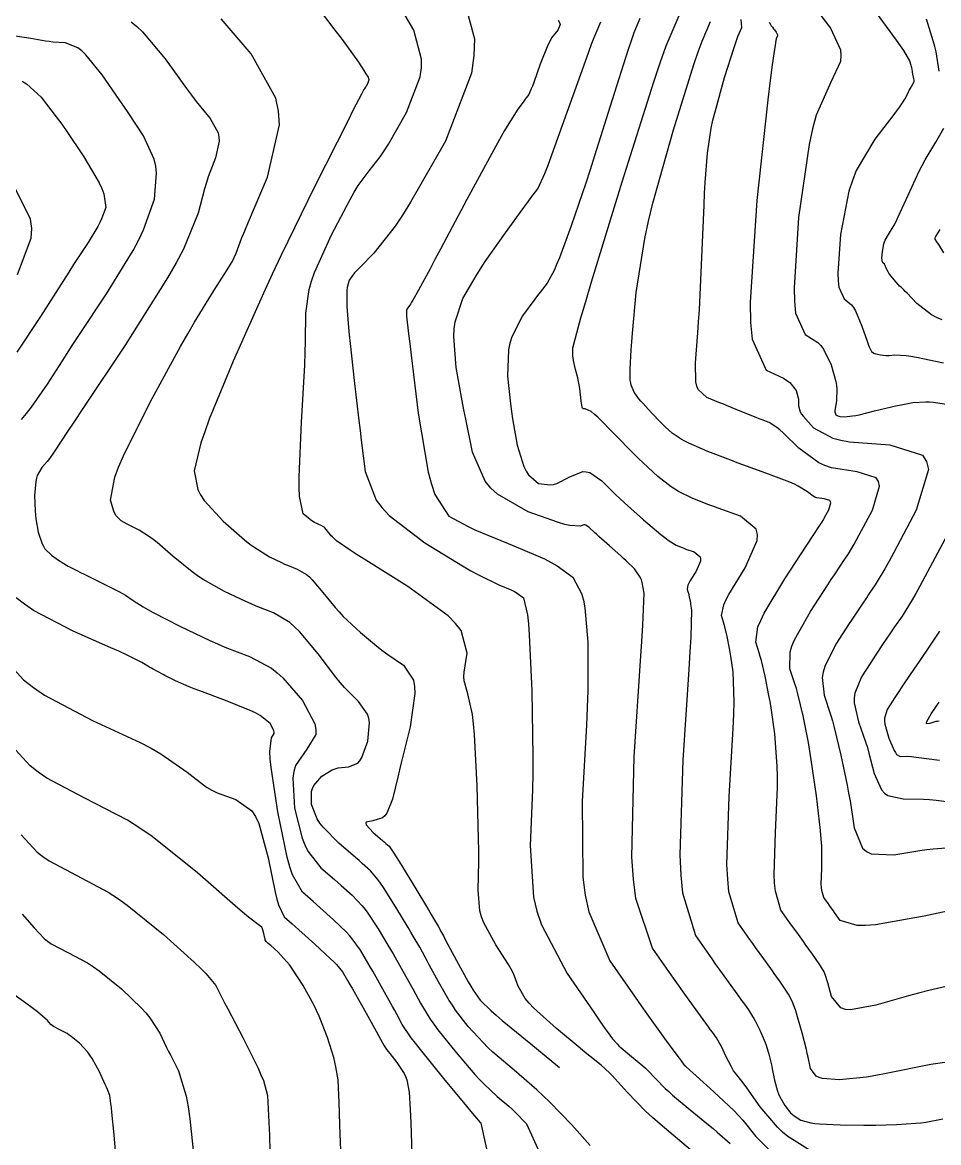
# Model space of a CAD drawing. Header units: metres. Extents: x 837476 to 838477, y 1189012 to 1191014.
# Drawn here: x 837938.77 to 837973.39, y 1189037.44 to 1189079.8 of the extents above; entities that cross this region are included whole.
import ezdxf

# ---------------------------------------------------------------- set-up
doc = ezdxf.new("R2010")
doc.units = ezdxf.units.M
doc.header["$LTSCALE"] = 0.3
doc.layers.add('COTAS 10', color=1, linetype='Continuous')
doc.layers.add('COTAS INT', color=252, linetype='Continuous')

msp = doc.modelspace()

# ---------------------------------------------------------------- linework, layer by layer
at = {"layer": 'COTAS 10'}
for points in [[(837955.283, 1189081.278), (837955.854, 1189079.178), (837955.835, 1189078.543), (837955.739, 1189077.884), (837954.755, 1189075.313), (837953.438, 1189073.006), (837953.132, 1189072.515), (837952.852, 1189072.087), (837952.055, 1189071.071), (837951.529, 1189070.549), (837951.419, 1189070.433), (837951.326, 1189070.328), (837951.122, 1189070.049), (837951.047, 1189069.773), (837951.035, 1189069.67), (837951.027, 1189069.556), (837951.03, 1189069.05), (837951.09, 1189068.268), (837951.118, 1189067.98), (837951.151, 1189067.662), (837951.308, 1189066.255), (837951.485, 1189064.75), (837951.531, 1189064.369), (837951.574, 1189064.003), (837951.718, 1189062.813), (837952.145, 1189061.737), (837952.367, 1189061.444), (837952.635, 1189061.152), (837953.976, 1189060.116), (837955.401, 1189059.251), (837955.721, 1189059.068), (837956.009, 1189058.908), (837956.779, 1189058.535), (837957.261, 1189058.33), (837957.367, 1189058.276), (837957.462, 1189058.223), (837957.704, 1189058.044), (837957.854, 1189057.4), (837957.89, 1189057.055), (837957.924, 1189056.636), (837958.024, 1189054.519), (837958.064, 1189052.046), (837958.06, 1189051.404), (837958.049, 1189050.779), (837957.953, 1189048.673), (837958.083, 1189046.723), (837958.213, 1189046.197), (837958.386, 1189045.676), (837959.351, 1189043.843), (837960.365, 1189042.37), (837960.567, 1189042.077), (837960.736, 1189041.833), (837961.064, 1189041.364), (837961.241, 1189041.174), (837961.315, 1189041.106), (837961.399, 1189041.031), (837961.794, 1189040.705), (837962.217, 1189040.349), (837962.32, 1189040.255), (837962.416, 1189040.164), (837962.709, 1189039.854), (837963.061, 1189039.496), (837963.194, 1189039.374), (837963.342, 1189039.243), (837964.005, 1189038.687), (837964.701, 1189038.116), (837964.871, 1189037.974), (837965.03, 1189037.839), (837965.519, 1189037.414)], [(837974.548, 1189043.548), (837973.026, 1189043.196), (837972.637, 1189043.098), (837972.262, 1189042.998), (837971.022, 1189042.635), (837970.067, 1189042.463), (837969.87, 1189042.483), (837969.704, 1189042.534), (837969.347, 1189042.963), (837969.205, 1189043.485), (837969.174, 1189043.594), (837969.146, 1189043.687), (837969.073, 1189043.895), (837968.974, 1189044.063), (837968.929, 1189044.132), (837968.877, 1189044.209), (837968.626, 1189044.569), (837968.352, 1189044.952), (837968.286, 1189045.045), (837968.223, 1189045.132), (837968.031, 1189045.396), (837967.839, 1189045.663), (837967.777, 1189045.751), (837967.71, 1189045.846), (837967.438, 1189046.238), (837967.224, 1189046.951), (837967.195, 1189047.248), (837967.178, 1189047.587), (837967.225, 1189049.17), (837967.302, 1189050.874), (837967.304, 1189051.291), (837967.298, 1189051.683), (837967.208, 1189052.897), (837967.064, 1189053.876), (837967.024, 1189054.119), (837966.984, 1189054.35), (837966.839, 1189055.083), (837966.696, 1189055.678), (837966.657, 1189055.822), (837966.618, 1189055.956), (837966.481, 1189056.365), (837966.568, 1189056.945), (837966.67, 1189057.187), (837966.806, 1189057.464), (837967.582, 1189058.759), (837968.389, 1189059.995), (837968.674, 1189060.431), (837968.895, 1189060.768), (837968.927, 1189060.816), (837968.936, 1189060.83), (837968.946, 1189060.843), (837968.98, 1189060.892), (837969.041, 1189060.995), (837969.067, 1189061.042), (837969.097, 1189061.098), (837969.24, 1189061.367), (837969.317, 1189061.627), (837969.306, 1189061.677), (837969.281, 1189061.718), (837969.073, 1189061.784), (837968.792, 1189061.826), (837968.722, 1189061.851), (837968.654, 1189061.882), (837968.436, 1189062.043), (837968.09, 1189062.269), (837967.942, 1189062.34), (837967.771, 1189062.416), (837966.964, 1189062.722), (837966.033, 1189063.055), (837965.783, 1189063.148), (837965.537, 1189063.241), (837964.676, 1189063.58), (837963.959, 1189063.893), (837963.803, 1189063.969), (837963.665, 1189064.042), (837963.32, 1189064.266), (837963.065, 1189064.503), (837962.983, 1189064.583), (837962.897, 1189064.669), (837962.546, 1189065.03), (837962.212, 1189065.395), (837962.137, 1189065.483), (837962.069, 1189065.565), (837961.883, 1189065.816), (837961.777, 1189066.08), (837961.758, 1189066.171), (837961.744, 1189066.27), (837961.732, 1189066.691), (837961.78, 1189067.423), (837961.803, 1189067.718), (837961.831, 1189068.052), (837961.969, 1189069.591), (837962.286, 1189071.628), (837962.426, 1189072.277), (837962.589, 1189072.962), (837963.37, 1189075.74), (837964.15, 1189078.202), (837964.313, 1189078.688), (837964.454, 1189079.088), (837964.77, 1189079.828)], [(837973.416, 1189077.957), (837973.296, 1189078.679), (837973.248, 1189078.89), (837973.193, 1189079.106), (837972.937, 1189079.925)], [(837938.736, 1189064.778), (837938.925, 1189065.012), (837939.108, 1189065.248), (837939.713, 1189066.119), (837940.396, 1189067.182), (837940.629, 1189067.539), (837940.881, 1189067.923), (837941.949, 1189069.538), (837942.953, 1189071.177), (837943.164, 1189071.577), (837943.347, 1189071.954), (837943.766, 1189073.119), (837943.843, 1189074.102), (837943.809, 1189074.363), (837943.752, 1189074.62), (837943.346, 1189075.51), (837942.766, 1189076.387), (837942.599, 1189076.635), (837942.428, 1189076.885), (837941.788, 1189077.811), (837941.171, 1189078.57), (837941.015, 1189078.716), (837940.866, 1189078.833), (837940.382, 1189079.025), (837939.916, 1189079.055), (837939.779, 1189079.071), (837939.637, 1189079.09), (837939.093, 1189079.188), (837938.494, 1189079.274)], [(837973.53, 1189068.548), (837973.319, 1189068.642), (837973.126, 1189068.743), (837972.569, 1189069.171), (837972.207, 1189069.555), (837972.136, 1189069.629), (837972.078, 1189069.688), (837971.974, 1189069.784), (837971.922, 1189069.83), (837971.896, 1189069.858), (837971.864, 1189069.892), (837971.71, 1189070.069), (837971.551, 1189070.269), (837971.518, 1189070.318), (837971.488, 1189070.364), (837971.418, 1189070.507), (837971.374, 1189070.612), (837971.361, 1189070.634), (837971.347, 1189070.652), (837971.296, 1189070.694), (837971.26, 1189070.774), (837971.256, 1189070.817), (837971.254, 1189070.869), (837971.272, 1189071.131), (837971.329, 1189071.427), (837971.352, 1189071.5), (837971.379, 1189071.568), (837971.506, 1189071.783), (837971.709, 1189072.125), (837971.785, 1189072.274), (837971.869, 1189072.447), (837972.243, 1189073.269), (837972.664, 1189074.169), (837972.778, 1189074.391), (837972.89, 1189074.602), (837973.287, 1189075.266), (837973.592, 1189075.793)], [(837956.41, 1189036.801), (837956.104, 1189038.179), (837956.096, 1189038.188), (837956.094, 1189038.19), (837956.091, 1189038.192), (837956.083, 1189038.2), (837955.866, 1189038.459), (837955.732, 1189038.62), (837955.566, 1189038.82), (837954.702, 1189039.864), (837953.808, 1189040.966), (837953.623, 1189041.202), (837953.466, 1189041.408), (837953.126, 1189041.906), (837952.915, 1189042.296), (837952.839, 1189042.434), (837952.755, 1189042.586), (837952.39, 1189043.243), (837952.007, 1189043.922), (837951.912, 1189044.087), (837951.823, 1189044.242), (837951.541, 1189044.719), (837951.233, 1189045.147), (837951.128, 1189045.271), (837951.014, 1189045.397), (837950.527, 1189045.872), (837950.016, 1189046.329), (837949.886, 1189046.444), (837949.761, 1189046.554), (837949.354, 1189046.909), (837948.982, 1189047.571), (837948.881, 1189047.875), (837948.78, 1189048.23), (837948.42, 1189049.947), (837948.167, 1189051.628), (837948.133, 1189051.96), (837948.116, 1189052.234), (837948.186, 1189052.743), (837948.284, 1189052.907), (837948.284, 1189052.963), (837948.273, 1189053.024), (837948.138, 1189053.284), (837947.75, 1189053.596), (837947.58, 1189053.69), (837947.383, 1189053.787), (837946.446, 1189054.164), (837945.479, 1189054.52), (837945.262, 1189054.603), (837945.068, 1189054.68), (837944.554, 1189054.906), (837944.229, 1189055.068), (837944.154, 1189055.106), (837944.086, 1189055.141), (837943.896, 1189055.24), (837943.712, 1189055.342), (837943.648, 1189055.379), (837943.578, 1189055.42), (837943.279, 1189055.597), (837942.676, 1189055.9), (837942.416, 1189056.021), (837942.114, 1189056.156), (837940.686, 1189056.777), (837939.19, 1189057.561), (837938.846, 1189057.799), (837938.533, 1189058.047)], [(837973.41, 1189053.378), (837973.348, 1189053.371), (837973.286, 1189053.36), (837973.065, 1189053.286), (837972.941, 1189053.281), (837972.94, 1189053.314), (837972.952, 1189053.361), (837973.117, 1189053.655), (837973.416, 1189054.097)], [(837942.362, 1189036.209), (837942.233, 1189037.742), (837942.153, 1189038.596), (837942.135, 1189038.77), (837942.117, 1189038.918), (837942.068, 1189039.229), (837941.984, 1189039.449), (837941.945, 1189039.539), (837941.899, 1189039.642), (837941.679, 1189040.121), (837941.404, 1189040.628), (837941.323, 1189040.749), (837941.241, 1189040.863), (837940.93, 1189041.202), (837940.618, 1189041.454), (837940.536, 1189041.512), (837940.456, 1189041.564), (837940.181, 1189041.711), (837939.949, 1189041.832), (837939.896, 1189041.869), (837939.848, 1189041.907), (837939.712, 1189042.056), (837939.339, 1189042.385), (837939.14, 1189042.537), (837938.9, 1189042.715), (837937.688, 1189043.576)]]:
    msp.add_lwpolyline(points, dxfattribs=at)
at = {"layer": 'COTAS INT'}
for points in [[(837949.47, 1189080.973), (837950.579, 1189079.506), (837950.812, 1189079.195), (837951.012, 1189078.925), (837951.467, 1189078.29), (837951.673, 1189077.98), (837951.716, 1189077.914), (837951.753, 1189077.857), (837951.836, 1189077.721), (837951.86, 1189077.636), (837951.859, 1189077.61), (837951.855, 1189077.583), (837951.815, 1189077.478), (837951.761, 1189077.384), (837951.749, 1189077.364), (837951.737, 1189077.346), (837951.705, 1189077.305), (837951.67, 1189077.257), (837951.657, 1189077.235), (837951.642, 1189077.209), (837951.579, 1189077.087), (837951.263, 1189076.461), (837951.091, 1189076.118), (837949.814, 1189073.584), (837948.546, 1189070.993), (837948.208, 1189070.278), (837947.877, 1189069.564), (837946.731, 1189066.993), (837945.833, 1189064.797), (837945.658, 1189064.319), (837945.515, 1189063.898), (837945.262, 1189062.847), (837945.402, 1189062.139), (837945.506, 1189061.933), (837945.638, 1189061.724), (837946.351, 1189060.934), (837947.167, 1189060.23), (837947.364, 1189060.075), (837947.548, 1189059.938), (837948.11, 1189059.586), (837948.562, 1189059.371), (837948.678, 1189059.319), (837948.79, 1189059.271), (837949.157, 1189059.126), (837949.511, 1189058.918), (837949.614, 1189058.829), (837949.72, 1189058.727), (837950.117, 1189058.247), (837950.587, 1189057.67), (837950.738, 1189057.506), (837950.897, 1189057.341), (837951.548, 1189056.731), (837952.229, 1189056.164), (837952.407, 1189056.026), (837952.58, 1189055.896), (837953.169, 1189055.496), (837953.548, 1189054.929), (837953.59, 1189054.693), (837953.603, 1189054.424), (837953.422, 1189053.168), (837953.099, 1189051.849), (837953.024, 1189051.54), (837952.954, 1189051.256), (837952.754, 1189050.433), (837952.542, 1189049.903), (837952.466, 1189049.804), (837952.382, 1189049.725), (837952.014, 1189049.613), (837951.76, 1189049.559), (837951.748, 1189049.517), (837951.762, 1189049.464), (837952.021, 1189049.174), (837952.373, 1189048.871), (837952.444, 1189048.81), (837952.505, 1189048.757), (837952.629, 1189048.648), (837952.803, 1189048.392), (837952.895, 1189048.247), (837953.005, 1189048.07), (837953.559, 1189047.162), (837954.111, 1189046.248), (837954.221, 1189046.066), (837954.311, 1189045.916), (837954.479, 1189045.633), (837954.613, 1189045.385), (837954.682, 1189045.257), (837954.764, 1189045.103), (837955.175, 1189044.332), (837955.616, 1189043.529), (837955.717, 1189043.355), (837955.81, 1189043.202), (837956.068, 1189042.824), (837956.483, 1189042.425), (837956.674, 1189042.258), (837956.899, 1189042.067), (837957.984, 1189041.176), (837959.071, 1189040.287)], [(837964.187, 1189037.038), (837962.874, 1189038.138), (837962.58, 1189038.398), (837962.317, 1189038.639), (837961.62, 1189039.349), (837961.166, 1189039.861), (837961.056, 1189039.978), (837960.953, 1189040.083), (837960.637, 1189040.371), (837960.213, 1189040.716), (837960.042, 1189040.857), (837959.847, 1189041.018), (837958.949, 1189041.763), (837958.089, 1189042.54), (837957.917, 1189042.721), (837957.775, 1189042.887), (837957.504, 1189043.364), (837957.324, 1189043.836), (837957.24, 1189043.998), (837957.141, 1189044.174), (837956.659, 1189044.927), (837956.203, 1189045.757), (837956.121, 1189045.982), (837956.058, 1189046.205), (837955.988, 1189046.994), (837956.017, 1189048.07), (837956.016, 1189048.474), (837956.011, 1189048.924), (837955.961, 1189050.933), (837955.86, 1189052.872), (837955.823, 1189053.278), (837955.781, 1189053.627), (837955.598, 1189054.415), (837955.467, 1189054.903), (837955.458, 1189055.063), (837955.462, 1189055.235), (837955.574, 1189055.945), (837955.348, 1189056.808), (837955.138, 1189057.076), (837954.864, 1189057.357), (837953.339, 1189058.475), (837951.744, 1189059.47), (837951.425, 1189059.673), (837951.159, 1189059.844), (837950.641, 1189060.2), (837950.483, 1189060.348), (837950.444, 1189060.388), (837950.407, 1189060.427), (837950.294, 1189060.567), (837950.197, 1189060.684), (837950.172, 1189060.709), (837950.147, 1189060.73), (837950.061, 1189060.781), (837949.972, 1189060.816), (837949.945, 1189060.827), (837949.917, 1189060.84), (837949.807, 1189060.892), (837949.671, 1189060.977), (837949.626, 1189061.011), (837949.578, 1189061.048), (837949.381, 1189061.219), (837949.238, 1189061.869), (837949.225, 1189062.21), (837949.223, 1189062.619), (837949.313, 1189064.677), (837949.438, 1189066.837), (837949.459, 1189067.312), (837949.473, 1189067.733), (837949.477, 1189068.808), (837949.603, 1189069.703), (837949.696, 1189070.01), (837949.814, 1189070.343), (837950.446, 1189071.762), (837951.15, 1189073.1), (837951.312, 1189073.382), (837951.461, 1189073.626), (837951.88, 1189074.188), (837952.295, 1189074.717), (837952.44, 1189074.939), (837952.599, 1189075.195), (837953.285, 1189076.396), (837953.797, 1189077.734), (837953.847, 1189078.076), (837953.857, 1189078.407), (837953.56, 1189079.5), (837952.919, 1189080.602)], [(837974.757, 1189040.636), (837973.101, 1189040.401), (837971.411, 1189040.051), (837971.02, 1189039.981), (837970.663, 1189039.924), (837969.654, 1189039.816), (837969.005, 1189039.864), (837968.876, 1189039.904), (837968.767, 1189039.957), (837968.557, 1189040.244), (837968.466, 1189040.673), (837968.433, 1189040.814), (837968.396, 1189040.966), (837968.236, 1189041.595), (837968.066, 1189042.202), (837968.024, 1189042.339), (837967.984, 1189042.462), (837967.854, 1189042.796), (837967.716, 1189043.056), (837967.671, 1189043.133), (837967.622, 1189043.212), (837967.419, 1189043.514), (837967.185, 1189043.84), (837967.117, 1189043.934), (837967.048, 1189044.029), (837966.786, 1189044.388), (837966.473, 1189044.822), (837966.372, 1189044.966), (837966.264, 1189045.12), (837965.821, 1189045.759), (837965.472, 1189046.921), (837965.424, 1189047.403), (837965.397, 1189047.956), (837965.474, 1189050.534), (837965.628, 1189053.101), (837965.65, 1189053.647), (837965.662, 1189054.121), (837965.633, 1189055.238), (837965.544, 1189055.839), (837965.519, 1189055.988), (837965.495, 1189056.13), (837965.406, 1189056.581), (837965.318, 1189056.947), (837965.294, 1189057.035), (837965.27, 1189057.118), (837965.186, 1189057.369), (837965.273, 1189057.778), (837965.358, 1189057.959), (837965.468, 1189058.17), (837966.085, 1189059.181), (837966.537, 1189060.212), (837966.544, 1189060.436), (837966.499, 1189060.634), (837965.912, 1189061.127), (837965.069, 1189061.426), (837964.864, 1189061.501), (837964.671, 1189061.572), (837964.077, 1189061.804), (837963.565, 1189062.058), (837963.424, 1189062.144), (837963.283, 1189062.237), (837962.78, 1189062.63), (837962.226, 1189063.141), (837962.054, 1189063.309), (837961.873, 1189063.488), (837961.152, 1189064.23), (837960.511, 1189064.873), (837960.38, 1189064.99), (837960.27, 1189065.08), (837960.042, 1189065.186), (837959.96, 1189065.189), (837959.942, 1189065.215), (837959.925, 1189065.252), (837959.883, 1189065.476), (837959.855, 1189065.741), (837959.848, 1189065.803), (837959.842, 1189065.861), (837959.821, 1189066.032), (837959.787, 1189066.216), (837959.772, 1189066.282), (837959.754, 1189066.354), (837959.671, 1189066.671), (837959.595, 1189067.017), (837959.583, 1189067.107), (837959.575, 1189067.195), (837959.577, 1189067.493), (837959.877, 1189068.628), (837960.058, 1189069.243), (837960.28, 1189069.99), (837961.434, 1189073.772), (837962.632, 1189077.554), (837962.883, 1189078.3), (837963.099, 1189078.916), (837963.585, 1189080.052)], [(837968.74, 1189080.328), (837969.303, 1189079.583), (837969.685, 1189078.764), (837969.705, 1189078.541), (837969.689, 1189078.321), (837969.324, 1189077.541), (837968.768, 1189076.289), (837968.632, 1189075.77), (837968.503, 1189075.178), (837968.104, 1189072.418), (837967.93, 1189069.766), (837967.943, 1189069.241), (837967.983, 1189068.808), (837968.351, 1189068), (837968.832, 1189067.693), (837968.943, 1189067.576), (837969.046, 1189067.444), (837969.337, 1189066.848), (837969.507, 1189066.223), (837969.533, 1189066.072), (837969.55, 1189065.93), (837969.534, 1189065.499), (837969.483, 1189065.192), (837969.478, 1189065.129), (837969.477, 1189065.075), (837969.505, 1189064.959), (837969.589, 1189064.916), (837969.624, 1189064.907), (837969.663, 1189064.9), (837969.843, 1189064.887), (837970.146, 1189064.919), (837970.261, 1189064.94), (837970.391, 1189064.966), (837970.975, 1189065.105), (837971.608, 1189065.259), (837971.768, 1189065.294), (837971.922, 1189065.327), (837972.424, 1189065.422), (837972.908, 1189065.456), (837973.052, 1189065.452), (837973.199, 1189065.441), (837973.763, 1189065.349)], [(837971.036, 1189080.155), (837971.792, 1189079.125), (837971.942, 1189078.913), (837972.066, 1189078.733), (837972.297, 1189078.35), (837972.349, 1189078.181), (837972.361, 1189078.136), (837972.371, 1189078.093), (837972.395, 1189077.943), (837972.41, 1189077.823), (837972.415, 1189077.798), (837972.418, 1189077.775), (837972.432, 1189077.724), (837972.445, 1189077.69), (837972.451, 1189077.666), (837972.46, 1189077.615), (837972.452, 1189077.546), (837972.443, 1189077.523), (837972.432, 1189077.497), (837972.369, 1189077.388), (837972.287, 1189077.251), (837972.264, 1189077.208), (837972.24, 1189077.162), (837972.153, 1189076.976), (837971.921, 1189076.61), (837971.805, 1189076.45), (837971.668, 1189076.265), (837970.987, 1189075.385), (837970.285, 1189074.196), (837970.135, 1189073.816), (837970.004, 1189073.413), (837969.688, 1189071.775), (837969.592, 1189070.317), (837969.599, 1189070.029), (837969.621, 1189069.791), (837969.823, 1189069.347), (837970.108, 1189069.117), (837970.183, 1189069.014), (837970.255, 1189068.893), (837970.499, 1189068.314), (837970.695, 1189067.746), (837970.738, 1189067.632), (837970.774, 1189067.537), (837970.863, 1189067.351), (837970.947, 1189067.293), (837970.98, 1189067.279), (837971.018, 1189067.266), (837971.194, 1189067.224), (837971.403, 1189067.203), (837971.462, 1189067.202), (837971.522, 1189067.203), (837971.743, 1189067.226), (837972.162, 1189067.202), (837972.346, 1189067.175), (837972.559, 1189067.138), (837973.576, 1189066.928)], [(837942.881, 1189079.815), (837943.092, 1189079.648), (837943.311, 1189079.446), (837944.163, 1189078.416), (837944.972, 1189077.3), (837945.164, 1189077.044), (837945.342, 1189076.811), (837945.87, 1189076.159), (837946.166, 1189075.627), (837946.198, 1189075.469), (837946.208, 1189075.307), (837946.067, 1189074.681), (837945.795, 1189073.961), (837945.724, 1189073.739), (837945.654, 1189073.507), (837945.418, 1189072.587), (837944.856, 1189071.224), (837944.582, 1189070.712), (837944.256, 1189070.142), (837942.649, 1189067.6), (837941.056, 1189065.202), (837940.739, 1189064.724), (837940.476, 1189064.326), (837939.973, 1189063.56), (837939.808, 1189063.322), (837939.758, 1189063.258), (837939.706, 1189063.194), (837939.504, 1189062.968), (837939.331, 1189062.672), (837939.298, 1189062.563), (837939.271, 1189062.443), (837939.228, 1189061.915), (837939.249, 1189061.334), (837939.262, 1189061.181), (837939.279, 1189061.031), (837939.367, 1189060.52), (837939.511, 1189060.089), (837939.562, 1189059.99), (837939.618, 1189059.9), (837939.865, 1189059.65), (837940.133, 1189059.47), (837940.203, 1189059.425), (837940.271, 1189059.382), (837940.504, 1189059.243), (837940.831, 1189059.069), (837940.959, 1189059.004), (837941.104, 1189058.932), (837941.762, 1189058.609), (837942.41, 1189058.281), (837942.549, 1189058.205), (837942.669, 1189058.136), (837942.956, 1189057.938), (837943.33, 1189057.696), (837943.505, 1189057.598), (837943.711, 1189057.487), (837944.716, 1189056.974), (837945.854, 1189056.432), (837946.145, 1189056.302), (837946.425, 1189056.181), (837947.35, 1189055.818), (837948.179, 1189055.378), (837948.399, 1189055.209), (837948.615, 1189055.019), (837949.361, 1189054.162), (837949.824, 1189053.276), (837949.861, 1189053.068), (837949.859, 1189052.876), (837949.524, 1189052.318), (837949.093, 1189051.701), (837949.03, 1189051.472), (837948.991, 1189051.218), (837949.055, 1189050.09), (837949.343, 1189048.958), (837949.445, 1189048.701), (837949.557, 1189048.469), (837950.042, 1189047.837), (837950.558, 1189047.39), (837950.689, 1189047.276), (837950.815, 1189047.165), (837951.228, 1189046.797), (837951.61, 1189046.395), (837951.717, 1189046.263), (837951.824, 1189046.121), (837952.213, 1189045.533), (837952.586, 1189044.91), (837952.682, 1189044.747), (837952.775, 1189044.586), (837953.086, 1189044.04), (837953.375, 1189043.519), (837953.531, 1189043.231), (837953.809, 1189042.715), (837954.183, 1189042.115), (837954.321, 1189041.92), (837954.475, 1189041.711), (837955.157, 1189040.851), (837955.872, 1189040.022), (837956.046, 1189039.833), (837956.21, 1189039.662), (837956.716, 1189039.192), (837957.153, 1189038.816), (837957.273, 1189038.705), (837957.393, 1189038.59), (837957.821, 1189038.149), (837958.317, 1189037.07)], [(837960.225, 1189037.339), (837959.537, 1189038.118), (837958.689, 1189038.992), (837958.452, 1189039.219), (837958.215, 1189039.44), (837957.35, 1189040.184), (837956.554, 1189040.865), (837956.36, 1189041.046), (837956.178, 1189041.223), (837955.613, 1189041.837), (837955.143, 1189042.456), (837955.019, 1189042.637), (837954.899, 1189042.822), (837954.492, 1189043.523), (837954.148, 1189044.167), (837954.067, 1189044.316), (837953.994, 1189044.452), (837953.783, 1189044.836), (837953.543, 1189045.251), (837953.451, 1189045.406), (837953.349, 1189045.579), (837952.886, 1189046.348), (837952.414, 1189047.095), (837952.306, 1189047.255), (837952.207, 1189047.394), (837951.928, 1189047.723), (837951.613, 1189048.001), (837951.491, 1189048.107), (837951.354, 1189048.227), (837950.73, 1189048.765), (837950.132, 1189049.368), (837950.01, 1189049.528), (837949.906, 1189049.686), (837949.691, 1189050.232), (837949.696, 1189050.716), (837949.731, 1189050.834), (837949.78, 1189050.946), (837950.082, 1189051.295), (837950.479, 1189051.536), (837950.588, 1189051.58), (837950.697, 1189051.614), (837951.09, 1189051.657), (837951.441, 1189051.792), (837951.524, 1189051.884), (837951.601, 1189052), (837951.828, 1189052.616), (837951.887, 1189053.318), (837951.857, 1189053.487), (837951.808, 1189053.645), (837951.466, 1189054.128), (837950.945, 1189054.655), (837950.783, 1189054.841), (837950.614, 1189055.045), (837949.941, 1189055.927), (837949.242, 1189056.77), (837949.057, 1189056.949), (837948.876, 1189057.105), (837948.254, 1189057.472), (837947.607, 1189057.726), (837947.412, 1189057.811), (837947.208, 1189057.901), (837946.413, 1189058.28), (837945.601, 1189058.738), (837945.388, 1189058.879), (837945.179, 1189059.026), (837944.468, 1189059.605), (837943.857, 1189060.134), (837943.712, 1189060.248), (837943.577, 1189060.349), (837943.18, 1189060.598), (837942.875, 1189060.75), (837942.799, 1189060.789), (837942.726, 1189060.826), (837942.496, 1189060.952), (837942.309, 1189061.145), (837942.264, 1189061.224), (837942.223, 1189061.315), (837942.098, 1189061.738), (837942.264, 1189062.608), (837942.406, 1189062.981), (837942.59, 1189063.41), (837943.6, 1189065.437), (837944.75, 1189067.546), (837945.022, 1189068.027), (837945.274, 1189068.464), (837946.014, 1189069.669), (837946.511, 1189070.441), (837946.61, 1189070.604), (837946.691, 1189070.746), (837946.845, 1189071.075), (837947.054, 1189071.63), (837947.17, 1189071.914), (837947.312, 1189072.254), (837948.038, 1189073.952), (837948.485, 1189075.923), (837948.451, 1189076.435), (837948.35, 1189076.933), (837947.417, 1189078.61), (837946.276, 1189079.929)], [(837959.015, 1189079.884), (837959.064, 1189079.797), (837959.092, 1189079.719), (837959.008, 1189079.505), (837958.767, 1189079.21), (837958.696, 1189079.081), (837958.622, 1189078.932), (837958.339, 1189078.22), (837958.092, 1189077.529), (837958.041, 1189077.392), (837957.997, 1189077.28), (837957.904, 1189077.071), (837957.809, 1189076.948), (837957.765, 1189076.889), (837957.714, 1189076.819), (837957.464, 1189076.476), (837956.991, 1189075.707), (837956.799, 1189075.369), (837956.581, 1189074.977), (837955.571, 1189073.106), (837954.571, 1189071.226), (837954.359, 1189070.828), (837954.174, 1189070.482), (837953.741, 1189069.676), (837953.526, 1189069.293), (837953.479, 1189069.215), (837953.438, 1189069.149), (837953.338, 1189069.009), (837953.29, 1189068.924), (837953.283, 1189068.892), (837953.279, 1189068.856), (837953.284, 1189068.694), (837953.365, 1189068.018), (837953.409, 1189067.658), (837953.462, 1189067.222), (837953.73, 1189065.023), (837954.106, 1189062.79), (837954.228, 1189062.333), (837954.357, 1189061.945), (837954.885, 1189061.128), (837955.612, 1189060.737), (837955.867, 1189060.618), (837956.145, 1189060.494), (837957.341, 1189060.008), (837958.502, 1189059.512), (837958.758, 1189059.382), (837958.985, 1189059.256), (837959.57, 1189058.825), (837959.901, 1189058.2), (837959.968, 1189057.95), (837960.025, 1189057.667), (837960.143, 1189056.37), (837960.138, 1189054.526), (837960.118, 1189053.899), (837960.09, 1189053.221), (837959.919, 1189050.352), (837959.943, 1189047.481), (837960.037, 1189046.802), (837960.17, 1189046.173), (837960.968, 1189044.322), (837961.923, 1189042.944), (837962.154, 1189042.614), (837962.371, 1189042.307), (837963.037, 1189041.382), (837963.5, 1189040.753), (837963.589, 1189040.632), (837963.661, 1189040.535), (837963.78, 1189040.377), (837963.789, 1189040.37), (837963.791, 1189040.368), (837963.792, 1189040.366), (837963.808, 1189040.35), (837963.811, 1189040.348), (837963.824, 1189040.337), (837963.999, 1189040.181), (837964.104, 1189040.087), (837964.233, 1189039.971), (837964.906, 1189039.369), (837965.656, 1189038.655), (837965.834, 1189038.469), (837965.999, 1189038.288), (837966.489, 1189037.677), (837967.085, 1189037.08)], [(837968.473, 1189037.186), (837967.698, 1189037.676), (837967.498, 1189037.843), (837967.305, 1189038.025), (837966.656, 1189038.798), (837966.15, 1189039.509), (837966.045, 1189039.652), (837965.956, 1189039.771), (837965.764, 1189040.007), (837965.648, 1189040.162), (837965.607, 1189040.23), (837965.563, 1189040.31), (837965.372, 1189040.692), (837965.185, 1189041.077), (837965.143, 1189041.16), (837965.105, 1189041.232), (837965.003, 1189041.404), (837964.85, 1189041.615), (837964.779, 1189041.712), (837964.697, 1189041.825), (837964.296, 1189042.37), (837963.742, 1189043.14), (837963.562, 1189043.395), (837963.371, 1189043.667), (837962.586, 1189044.801), (837961.955, 1189046.67), (837961.862, 1189047.407), (837961.803, 1189048.238), (837961.884, 1189052.031), (837962.131, 1189055.664), (837962.176, 1189056.394), (837962.213, 1189057.006), (837962.262, 1189058.22), (837962.197, 1189058.626), (837962.162, 1189058.727), (837962.118, 1189058.824), (837961.897, 1189059.133), (837961.587, 1189059.437), (837961.488, 1189059.53), (837961.383, 1189059.627), (837960.954, 1189060.01), (837960.552, 1189060.365), (837960.465, 1189060.444), (837960.387, 1189060.516), (837960.192, 1189060.705), (837960.06, 1189060.794), (837960.023, 1189060.803), (837959.985, 1189060.804), (837959.844, 1189060.749), (837959.456, 1189060.77), (837959.263, 1189060.819), (837959.032, 1189060.887), (837957.888, 1189061.289), (837956.721, 1189061.955), (837956.476, 1189062.19), (837956.264, 1189062.446), (837955.78, 1189063.551), (837955.526, 1189064.801), (837955.458, 1189065.147), (837955.392, 1189065.494), (837955.165, 1189066.751), (837955.07, 1189067.917), (837955.088, 1189068.207), (837955.125, 1189068.482), (837955.417, 1189069.358), (837955.916, 1189070.215), (837956.083, 1189070.478), (837956.263, 1189070.752), (837957.021, 1189071.838), (837957.721, 1189072.798), (837957.865, 1189072.995), (837957.988, 1189073.16), (837958.253, 1189073.506), (837958.515, 1189074.09), (837958.637, 1189074.405), (837958.78, 1189074.787), (837959.473, 1189076.723), (837960.157, 1189078.642), (837960.294, 1189079.012), (837960.409, 1189079.314), (837960.635, 1189079.823)], [(837962.104, 1189079.949), (837961.874, 1189079.4), (837961.77, 1189079.099), (837961.648, 1189078.733), (837961.06, 1189076.875), (837960.395, 1189074.756), (837960.225, 1189074.227), (837960.06, 1189073.722), (837959.513, 1189072.107), (837959.063, 1189070.891), (837958.96, 1189070.638), (837958.865, 1189070.421), (837958.601, 1189069.941), (837958.334, 1189069.603), (837958.238, 1189069.476), (837958.132, 1189069.335), (837957.668, 1189068.703), (837957.261, 1189067.91), (837957.19, 1189067.668), (837957.138, 1189067.415), (837957.103, 1189066.418), (837957.211, 1189065.373), (837957.249, 1189065.089), (837957.291, 1189064.809), (837957.473, 1189063.817), (837957.721, 1189063.002), (837957.804, 1189062.833), (837957.894, 1189062.689), (837958.273, 1189062.37), (837958.71, 1189062.312), (837958.836, 1189062.331), (837958.965, 1189062.366), (837959.453, 1189062.621), (837959.946, 1189062.814), (837960.079, 1189062.81), (837960.21, 1189062.78), (837960.672, 1189062.467), (837961.187, 1189061.952), (837961.353, 1189061.795), (837961.527, 1189061.632), (837962.24, 1189060.993), (837962.902, 1189060.432), (837963.045, 1189060.319), (837963.17, 1189060.223), (837963.477, 1189060.027), (837963.699, 1189059.941), (837963.771, 1189059.914), (837963.847, 1189059.886), (837964.161, 1189059.775), (837964.381, 1189059.591), (837964.397, 1189059.517), (837964.395, 1189059.433), (837964.226, 1189059.049), (837963.996, 1189058.672), (837963.955, 1189058.593), (837963.923, 1189058.525), (837963.891, 1189058.373), (837963.922, 1189058.279), (837963.931, 1189058.248), (837963.94, 1189058.215), (837963.973, 1189058.079), (837964.006, 1189057.911), (837964.015, 1189057.858), (837964.024, 1189057.802), (837964.057, 1189057.578), (837964.026, 1189056.559), (837963.995, 1189056.003), (837963.953, 1189055.328), (837963.722, 1189051.899), (837963.616, 1189048.325), (837963.654, 1189047.559), (837963.72, 1189046.89), (837964.203, 1189045.28), (837964.818, 1189044.393), (837964.967, 1189044.18), (837965.108, 1189043.981), (837965.541, 1189043.379), (837965.872, 1189042.927), (837965.948, 1189042.823), (837966.017, 1189042.728), (837966.211, 1189042.459), (837966.367, 1189042.215), (837966.412, 1189042.135), (837966.459, 1189042.05), (837966.635, 1189041.698), (837966.799, 1189041.323), (837966.837, 1189041.224), (837966.873, 1189041.126), (837966.978, 1189040.789), (837967.063, 1189040.441), (837967.086, 1189040.336), (837967.11, 1189040.228), (837967.194, 1189039.807), (837967.304, 1189039.389), (837967.344, 1189039.283), (837967.388, 1189039.181), (837967.578, 1189038.846), (837967.803, 1189038.573), (837967.868, 1189038.51), (837967.934, 1189038.453), (837968.183, 1189038.292), (837968.569, 1189038.188), (837968.721, 1189038.166), (837968.893, 1189038.148), (837969.68, 1189038.111), (837970.563, 1189038.104), (837970.796, 1189038.105), (837971.024, 1189038.107), (837971.806, 1189038.126), (837972.529, 1189038.176), (837972.721, 1189038.198), (837972.908, 1189038.222), (837973.553, 1189038.34)], [(837974.72, 1189046.407), (837972.846, 1189046.003), (837971.006, 1189045.684), (837970.633, 1189045.654), (837970.319, 1189045.65), (837969.679, 1189045.842), (837969.462, 1189046.145), (837969.416, 1189046.211), (837969.375, 1189046.268), (837969.276, 1189046.405), (837969.204, 1189046.504), (837969.181, 1189046.537), (837969.157, 1189046.572), (837969.056, 1189046.717), (837968.976, 1189046.982), (837968.965, 1189047.092), (837968.959, 1189047.218), (837968.977, 1189047.805), (837968.977, 1189048.648), (837968.959, 1189048.934), (837968.935, 1189049.244), (837968.783, 1189050.557), (837968.583, 1189051.913), (837968.528, 1189052.249), (837968.472, 1189052.569), (837968.272, 1189053.585), (837968.074, 1189054.41), (837968.02, 1189054.609), (837967.966, 1189054.795), (837967.776, 1189055.362), (837967.781, 1189055.988), (837967.85, 1189056.211), (837967.948, 1189056.457), (837968.547, 1189057.525), (837969.205, 1189058.53), (837969.339, 1189058.736), (837969.454, 1189058.911), (837969.697, 1189059.282), (837969.809, 1189059.449), (837969.841, 1189059.495), (837969.873, 1189059.542), (837969.991, 1189059.711), (837970.202, 1189060.067), (837970.293, 1189060.232), (837970.398, 1189060.425), (837970.894, 1189061.359), (837971.162, 1189062.262), (837971.123, 1189062.436), (837971.036, 1189062.576), (837970.314, 1189062.806), (837969.342, 1189062.952), (837969.097, 1189063.039), (837968.863, 1189063.147), (837968.106, 1189063.706), (837967.518, 1189064.275), (837967.389, 1189064.39), (837967.276, 1189064.485), (837966.993, 1189064.672), (837966.723, 1189064.773), (837966.618, 1189064.814), (837966.5, 1189064.861), (837965.964, 1189065.077), (837965.381, 1189065.313), (837965.234, 1189065.372), (837965.092, 1189065.429), (837964.63, 1189065.613), (837964.308, 1189065.917), (837964.255, 1189066.049), (837964.217, 1189066.202), (837964.209, 1189066.93), (837964.301, 1189068.066), (837964.326, 1189068.477), (837964.352, 1189068.93), (837964.442, 1189070.912), (837964.53, 1189072.888), (837964.553, 1189073.337), (837964.576, 1189073.744), (837964.656, 1189074.856), (837964.803, 1189075.801), (837964.868, 1189076.102), (837964.944, 1189076.419), (837965.305, 1189077.708), (837965.667, 1189078.85), (837965.743, 1189079.075), (837965.808, 1189079.261), (837965.955, 1189079.604), (837965.929, 1189079.911)], [(837966.987, 1189079.808), (837967.044, 1189079.714), (837967.058, 1189079.693), (837967.071, 1189079.672), (837967.113, 1189079.615), (837967.158, 1189079.559), (837967.173, 1189079.54), (837967.189, 1189079.519), (837967.256, 1189079.431), (837967.302, 1189079.333), (837967.304, 1189079.307), (837967.302, 1189079.28), (837967.259, 1189079.188), (837967.102, 1189078.193), (837967.028, 1189077.598), (837966.942, 1189076.864), (837966.521, 1189073.061), (837966.268, 1189069.214), (837966.287, 1189068.454), (837966.345, 1189067.825), (837966.878, 1189066.654), (837967.53, 1189066.346), (837967.663, 1189066.261), (837967.775, 1189066.177), (837968.009, 1189065.878), (837968.083, 1189065.608), (837968.094, 1189065.542), (837968.101, 1189065.481), (837968.094, 1189065.295), (837968.162, 1189065.072), (837968.216, 1189064.988), (837968.286, 1189064.894), (837968.665, 1189064.474), (837969.401, 1189064.081), (837969.694, 1189064.004), (837970.027, 1189063.941), (837971.555, 1189063.828), (837972.791, 1189063.435), (837972.941, 1189063.195), (837973.007, 1189062.897), (837972.548, 1189061.351), (837971.699, 1189059.752), (837971.52, 1189059.422), (837971.364, 1189059.14), (837971.002, 1189058.531), (837970.8, 1189058.241), (837970.746, 1189058.161), (837970.691, 1189058.082), (837970.5, 1189057.796), (837970.234, 1189057.392), (837970.133, 1189057.237), (837970.02, 1189057.065), (837969.513, 1189056.29), (837969.089, 1189055.45), (837969.029, 1189055.236), (837968.994, 1189055.031), (837969.072, 1189054.358), (837969.314, 1189053.633), (837969.383, 1189053.395), (837969.451, 1189053.141), (837969.705, 1189052.088), (837969.938, 1189050.961), (837969.994, 1189050.661), (837970.046, 1189050.366), (837970.205, 1189049.341), (837970.517, 1189048.582), (837970.666, 1189048.454), (837970.842, 1189048.361), (837971.703, 1189048.324), (837972.689, 1189048.487), (837972.944, 1189048.521), (837973.191, 1189048.55), (837974.02, 1189048.614)], [(837938.76, 1189077.572), (837938.923, 1189077.478), (837939.478, 1189076.97), (837940.048, 1189076.233), (837940.22, 1189075.996), (837940.398, 1189075.744), (837941.092, 1189074.713), (837941.666, 1189073.734), (837941.768, 1189073.515), (837941.845, 1189073.319), (837941.92, 1189072.798), (837941.765, 1189072.368), (837941.698, 1189072.229), (837941.62, 1189072.081), (837941.249, 1189071.476), (837940.706, 1189070.645), (837940.519, 1189070.355), (837940.317, 1189070.038), (837939.453, 1189068.679), (837938.555, 1189067.325)], [(837938.579, 1189070.267), (837939.105, 1189071.638), (837939.12, 1189072.003), (837939.079, 1189072.361), (837938.459, 1189073.601)], [(837973.436, 1189071.97), (837973.275, 1189071.708), (837973.254, 1189071.649), (837973.251, 1189071.636), (837973.249, 1189071.625), (837973.255, 1189071.596), (837973.314, 1189071.507), (837973.346, 1189071.458), (837973.385, 1189071.397), (837973.583, 1189071.087)], [(837973.995, 1189060.931), (837973.358, 1189059.733), (837972.688, 1189058.483), (837972.535, 1189058.209), (837972.397, 1189057.966), (837972.014, 1189057.35), (837971.728, 1189056.94), (837971.65, 1189056.827), (837971.573, 1189056.714), (837971.302, 1189056.309), (837971.013, 1189055.872), (837970.926, 1189055.739), (837970.835, 1189055.6), (837970.478, 1189055.055), (837970.231, 1189054.442), (837970.209, 1189054.261), (837970.207, 1189054.074), (837970.367, 1189053.354), (837970.635, 1189052.596), (837970.701, 1189052.384), (837970.763, 1189052.171), (837970.959, 1189051.397), (837971.233, 1189050.776), (837971.344, 1189050.66), (837971.471, 1189050.568), (837972.058, 1189050.439), (837972.818, 1189050.43), (837973.054, 1189050.415), (837973.3, 1189050.393), (837974.281, 1189050.269)], [(837973.422, 1189056.779), (837973.025, 1189056.17), (837972.655, 1189055.639), (837972.455, 1189055.347), (837972.104, 1189054.823), (837971.793, 1189054.352), (837971.719, 1189054.24), (837971.65, 1189054.135), (837971.444, 1189053.821), (837971.35, 1189053.494), (837971.351, 1189053.381), (837971.365, 1189053.259), (837971.513, 1189052.735), (837971.716, 1189052.273), (837971.764, 1189052.189), (837971.808, 1189052.124), (837971.936, 1189052.048), (837972.227, 1189052.055), (837972.375, 1189052.042), (837972.55, 1189052.023), (837973.425, 1189051.901)], [(837937.745, 1189056.114), (837938.805, 1189054.945), (837939.185, 1189054.646), (837939.602, 1189054.358), (837941.419, 1189053.408), (837943.223, 1189052.571), (837943.631, 1189052.355), (837943.999, 1189052.146), (837945, 1189051.445), (837945.733, 1189050.888), (837945.932, 1189050.768), (837946.13, 1189050.664), (837946.83, 1189050.416), (837947.438, 1189049.989), (837947.578, 1189049.771), (837947.705, 1189049.511), (837948.06, 1189048.215), (837948.319, 1189046.913), (837948.386, 1189046.65), (837948.45, 1189046.429), (837948.665, 1189045.982), (837948.965, 1189045.718), (837949.084, 1189045.612), (837949.217, 1189045.493), (837949.826, 1189044.946), (837950.417, 1189044.398), (837950.539, 1189044.278), (837950.643, 1189044.172), (837950.868, 1189043.905), (837951.06, 1189043.573), (837951.143, 1189043.427), (837951.239, 1189043.257), (837951.693, 1189042.446), (837952.136, 1189041.652), (837952.225, 1189041.493), (837952.299, 1189041.36), (837952.444, 1189041.098), (837952.547, 1189040.946), (837952.595, 1189040.883), (837952.652, 1189040.811), (837952.926, 1189040.474), (837953.196, 1189040.059), (837953.251, 1189039.939), (837953.296, 1189039.816), (837953.387, 1189039.349), (837953.422, 1189038.699), (837953.432, 1189038.46), (837953.443, 1189038.195), (837953.485, 1189037.026)], [(837950.848, 1189035.849), (837950.771, 1189038.1), (837950.753, 1189038.565), (837950.738, 1189038.961), (837950.698, 1189039.82), (837950.62, 1189040.315), (837950.581, 1189040.481), (837950.534, 1189040.66), (837950.3, 1189041.414), (837949.986, 1189042.224), (837949.889, 1189042.44), (837949.788, 1189042.651), (837949.386, 1189043.382), (837948.976, 1189044.006), (837948.87, 1189044.15), (837948.767, 1189044.282), (837948.423, 1189044.653), (837948.158, 1189044.891), (837948.105, 1189044.939), (837948.062, 1189044.978), (837947.977, 1189045.054), (837947.948, 1189045.114), (837947.939, 1189045.144), (837947.93, 1189045.179), (837947.895, 1189045.353), (837947.848, 1189045.527), (837947.831, 1189045.562), (837947.812, 1189045.592), (837947.73, 1189045.649), (837947.315, 1189045.966), (837947.086, 1189046.159), (837946.808, 1189046.398), (837945.39, 1189047.64), (837943.675, 1189049.012), (837943.209, 1189049.333), (837942.747, 1189049.629), (837941.11, 1189050.483), (837939.689, 1189051.227), (837939.363, 1189051.452), (837939.066, 1189051.685), (837938.237, 1189052.599)], [(837938.729, 1189049.085), (837939.326, 1189048.426), (837939.54, 1189048.257), (837939.775, 1189048.095), (837940.8, 1189047.559), (837942.015, 1189046.913), (837942.369, 1189046.681), (837942.732, 1189046.426), (837944.108, 1189045.313), (837945.279, 1189044.249), (837945.512, 1189044.025), (837945.706, 1189043.832), (837946.078, 1189043.388), (837946.306, 1189042.933), (837946.41, 1189042.733), (837946.53, 1189042.5), (837947.111, 1189041.392), (837947.674, 1189040.259), (837947.785, 1189040.01), (837947.875, 1189039.79), (837948.036, 1189039.23), (837948.084, 1189038.217), (837948.104, 1189037.712), (837948.126, 1189037.109)], [(837938.765, 1189046.075), (837939.22, 1189045.57), (837939.587, 1189045.166), (837939.718, 1189045.063), (837939.862, 1189044.963), (837940.491, 1189044.635), (837941.235, 1189044.239), (837941.453, 1189044.096), (837941.675, 1189043.94), (837942.519, 1189043.258), (837943.272, 1189042.53), (837943.437, 1189042.346), (837943.584, 1189042.168), (837943.957, 1189041.587), (837944.219, 1189041.043), (837944.296, 1189040.89), (837944.374, 1189040.734), (837944.669, 1189040.162), (837944.956, 1189039.201), (837945.028, 1189038.8), (837945.098, 1189038.341), (837945.325, 1189036.2)]]:
    msp.add_lwpolyline(points, dxfattribs=at)

doc.saveas('drawing.dxf')
